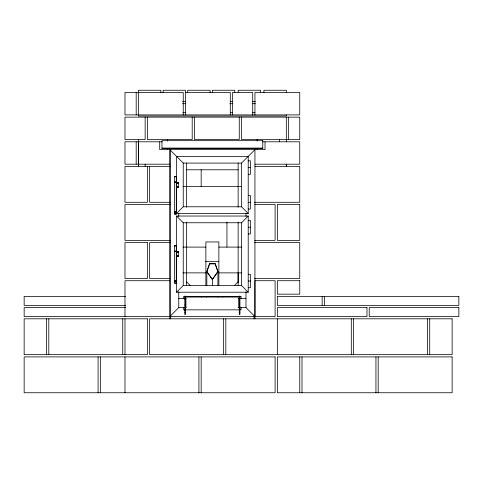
<?xml version="1.0" encoding="UTF-8"?>
<svg xmlns="http://www.w3.org/2000/svg" width="483" height="483" viewBox="0 0 483 483"><rect width="100%" height="100%" fill="white"/><g stroke="black" fill="none" stroke-linecap="round" stroke-linejoin="round"><path stroke-width="0.72" d="M138.428 141.791L138.428 166.436L138.428 139.545M178.312 252.211L176.518 252.211L176.518 216.034L248.22 216.034L248.22 292.221L176.518 292.221L176.518 256.014L178.312 255.972L176.518 256.081M176.518 292.221L183.244 285.495L183.244 222.76L176.518 216.034M238.137 285.489L238.137 272.871M206.827 285.755L206.827 271.488L209.628 263.64L215.116 263.64L217.918 271.488L217.918 285.755M209.628 263.64L206.827 271.748L212.369 279.591L217.918 271.748L215.116 263.64M212.369 285.568L212.369 279.331L217.918 271.488M176.518 213.498L176.518 156.359L248.22 156.359L248.22 213.498L176.518 213.498L183.244 206.778L183.244 163.085L169.799 149.639L169.799 318.804M183.244 163.085L241.5 163.085L254.946 149.639L254.946 318.804M248.22 292.221L241.5 285.495L241.5 222.76L248.22 216.034M169.799 316.564L178.758 307.599L178.758 291.798M234.46 285.507L238.137 281.831M185.484 92.494L230.294 92.494L230.294 114.9M182.496 101.454L185.484 101.454M230.294 101.454L232.534 101.454M252.374 101.454L255.362 101.454M182.496 103.694L185.877 103.694M229.823 103.694L232.836 103.694M252.422 103.694L255.435 103.694M182.864 112.66L185.877 112.66M230.294 112.66L232.534 112.66M252.706 112.66L254.946 112.66M162.33 141.791L124.982 141.791L124.982 164.196L169.799 164.196M262.414 141.791L299.756 141.791L299.756 164.196L254.946 164.196M161.956 148.064L262.788 148.064M248.184 160.839L250.423 160.839L250.423 174.285L248.184 174.285M170.541 166.436L124.982 166.436L124.982 202.286L147.387 202.286L147.387 166.436M254.946 166.436L299.756 166.436L299.756 202.286L254.487 202.286M248.184 167.565L250.423 167.565M186.601 169.799L238.137 169.799M176.295 176.416L174.502 176.428L174.502 214.023L176.295 214.035L176.295 176.428L174.502 176.506L176.295 176.591M174.502 176.639L176.295 176.687M174.502 176.802L176.295 176.748M174.502 182.061L176.295 182.061M174.502 182.079L176.295 182.079M174.502 182.176L176.295 182.224M176.518 182.689L178.312 182.749M176.518 182.779L178.312 182.864M176.518 182.912L178.312 182.966M176.518 183.021L178.312 183.021M176.518 183.081L178.312 183.081M182.96 186.601L241.778 186.601M176.518 186.782L178.312 186.782M176.518 186.891L178.312 186.836M176.518 186.993L178.312 186.945M176.518 187.078L178.312 187.042M176.518 187.169L178.312 187.108M248.184 195.573L250.423 195.573L250.423 209.018L248.184 209.018M170.004 202.286L149.633 202.286L149.633 166.436M248.184 202.292L250.423 202.292M170.251 204.526L124.982 204.526L124.982 240.377L170.251 240.377M254.74 204.526L275.111 204.526L275.111 240.377L254.74 240.377M183.244 206.778L241.5 206.778L248.22 213.498M174.502 211.626L176.295 211.626M174.502 211.681L176.295 211.735L174.502 211.796M174.502 211.856L176.295 211.91M174.502 211.971L176.295 212.019M174.502 212.067L176.295 212.115M176.295 213.86L174.502 213.86L176.295 213.945M248.208 220.514L250.448 220.514L250.448 233.959L248.208 233.959M183.244 222.76L241.5 222.76M248.208 227.239L250.448 227.239M170.004 242.623L149.633 242.623L149.633 278.474L170.004 278.474M254.487 242.623L299.756 242.623L299.756 278.474L254.487 278.474M174.502 283.038L176.295 283.08L174.502 283.135L174.502 245.563L176.295 245.551L176.295 283.153M174.502 245.581L176.295 245.581M174.502 245.72L176.295 245.678M174.502 245.823L176.295 245.769M174.502 245.877L176.295 245.938M182.96 247.103L205.873 247.103M218.871 247.103L241.778 247.103M174.502 251.184L176.295 251.196M174.502 251.275L176.295 251.214M174.502 251.353L176.295 251.311M178.312 251.885L176.518 251.824L176.518 256.286L178.312 256.244M176.518 251.915L178.312 251.999M176.518 252.048L178.312 252.102M176.518 252.156L178.312 252.156M176.518 255.912L178.312 255.912M176.518 256.213L178.312 256.129M205.275 261.665L218.721 261.665M209.628 263.899L215.116 263.899M217.284 271.748L217.918 271.748M182.96 272.871L205.873 272.871M218.871 272.871L241.778 272.871M248.22 274.296L250.466 274.296L250.466 287.741L248.22 287.741M169.799 280.714L124.982 280.714L124.982 316.564M174.502 280.756L176.295 280.756M176.295 280.816L174.502 280.871L176.295 280.931M174.502 281.046L176.295 280.991M248.22 281.015L250.466 281.015M174.502 281.1L176.295 281.154M174.502 281.203L176.295 281.245L174.502 281.287M183.244 285.495L241.5 285.495M125.598 296.399L24.15 296.399L24.15 305.359L125.598 305.359M184.808 297.969L185.484 297.969M184.808 298.416L185.484 298.416M239.26 298.416L239.93 298.416M178.758 298.639L186.227 298.639M238.016 298.639L245.98 298.639M184.808 299.309L185.484 299.309M184.808 304.96L185.484 304.96M125.598 307.599L24.15 307.599L24.15 316.564L275.111 316.564L275.111 280.714L254.946 280.714L254.946 316.564L245.98 307.599L245.98 291.798M178.758 307.599L186.227 307.599M238.016 307.599L245.98 307.599M184.808 307.828L185.484 307.828M184.808 310.515L185.484 310.515M184.808 312.308L185.484 312.308M239.26 312.308L239.93 312.308M186.601 281.831L190.278 285.507M206.827 271.488L212.369 279.331M429.719 318.804L429.719 354.655M427.479 318.804L427.479 354.655M378.183 356.895L378.183 392.751M375.943 356.895L375.943 392.751M353.538 318.804L353.538 354.655M351.298 318.804L351.298 354.655M324.407 296.399L324.407 305.359M322.167 296.399L322.167 305.359M302.002 356.895L302.002 392.751M299.756 356.895L299.756 392.751M288.556 117.14L288.556 139.545M286.316 92.494L286.316 90.249L263.905 90.249L263.905 92.494M286.316 114.9L286.316 116.017L138.428 116.017L138.428 90.249L160.833 90.249L160.833 92.494M286.316 117.14L286.316 141.791M279.591 139.545L279.591 141.791M277.351 318.804L277.351 354.655M265.028 141.791L265.028 149.633L159.716 149.633L159.716 141.791M260.591 92.494L260.591 90.249L238.185 90.249L238.185 92.494M257.185 139.321L257.185 141.042M257.185 148.196L257.185 149.676M254.946 114.9L254.946 92.494L299.756 92.494L299.756 114.9L124.982 114.9L124.982 92.494L183.244 92.494L183.244 114.9M254.046 315.816L254.046 318.804M252.706 114.9L252.706 92.494L232.534 92.494L232.534 114.9M245.98 213.492L245.98 216.481M241.5 117.14L241.5 139.545L299.756 139.545L299.756 117.14L124.982 117.14L124.982 139.545L145.148 139.545L145.148 117.14M241.5 163.085L241.5 206.778M241.053 298.639L241.053 296.399L183.691 296.399L183.691 298.639M241.053 307.599L241.053 309.845L183.691 309.845L183.691 307.599M239.26 117.14L239.26 139.545L194.444 139.545L194.444 117.14M238.813 296.399L238.813 297.069L185.931 297.069L185.931 296.399M238.813 298.639L238.813 307.599M238.137 163.043L238.137 207.219M238.137 222.071L238.137 282.44M234.78 92.494L234.78 90.249L212.369 90.249L212.369 92.494M226.938 222.071L226.938 247.103M225.815 318.804L225.815 354.655M223.575 318.804L223.575 354.655M222.904 296.399L222.904 297.069M218.871 285.387L218.871 241.947L205.873 241.947L205.873 285.387M217.972 296.399L217.972 297.069M210.129 92.494L210.129 90.249L187.724 90.249L187.724 92.494M206.766 296.399L206.766 297.069M201.84 296.399L201.84 297.069M201.169 169.672L201.169 186.601M201.169 356.895L201.169 392.751M198.924 356.895L198.924 392.751M192.204 117.14L192.204 139.545L147.387 139.545L147.387 117.14M186.601 163.043L186.601 207.219M186.601 222.071L186.601 285.489M185.931 298.639L185.931 307.599M185.484 114.9L185.484 90.249L163.073 90.249L163.073 92.494M178.758 213.492L178.758 216.481M178.312 182.689L178.312 187.169M178.312 251.824L178.312 256.304M170.692 315.816L170.692 318.804M170.245 150.086L170.245 316.117M167.559 139.321L167.559 141.042M167.559 148.196L167.559 149.676M145.148 164.196L145.148 166.436M136.188 92.494L136.188 114.9M136.188 141.791L136.188 164.196M124.982 318.804L124.982 354.655M124.982 356.895L124.982 392.751M122.742 318.804L122.742 354.655M100.337 356.895L100.337 392.751M98.091 356.895L98.091 392.751M48.795 318.804L48.795 354.655M46.555 318.804L46.555 354.655M286.316 164.196L286.316 166.436L286.316 164.196M262.788 140.668L161.956 140.668L161.956 148.51L262.788 148.51L262.788 140.668M299.756 204.526L277.351 204.526L277.351 240.377L299.756 240.377L299.756 204.526M147.387 242.623L124.982 242.623L124.982 278.474L147.387 278.474L147.387 242.623M299.756 280.714L277.351 280.714L277.351 294.159L299.756 294.159L299.756 280.714M185.484 296.176L184.808 296.176L184.808 314.548L185.484 314.548L185.484 296.176M239.93 296.176L239.26 296.176L239.26 314.548L239.93 314.548L239.93 296.176M458.85 296.399L277.351 296.399L277.351 305.359L458.85 305.359L458.85 296.399M366.983 307.599L277.351 307.599L277.351 316.564L366.983 316.564L366.983 307.599M458.85 307.599L369.223 307.599L369.223 316.564L458.85 316.564L458.85 307.599M147.387 318.804L24.15 318.804L24.15 354.655L147.387 354.655L147.387 318.804M452.13 318.804L149.633 318.804L149.633 354.655L452.13 354.655L452.13 318.804M275.111 356.895L24.15 356.895L24.15 392.751L275.111 392.751L275.111 356.895M452.13 356.895L277.351 356.895L277.351 392.751L452.13 392.751L452.13 356.895"/></g></svg>
